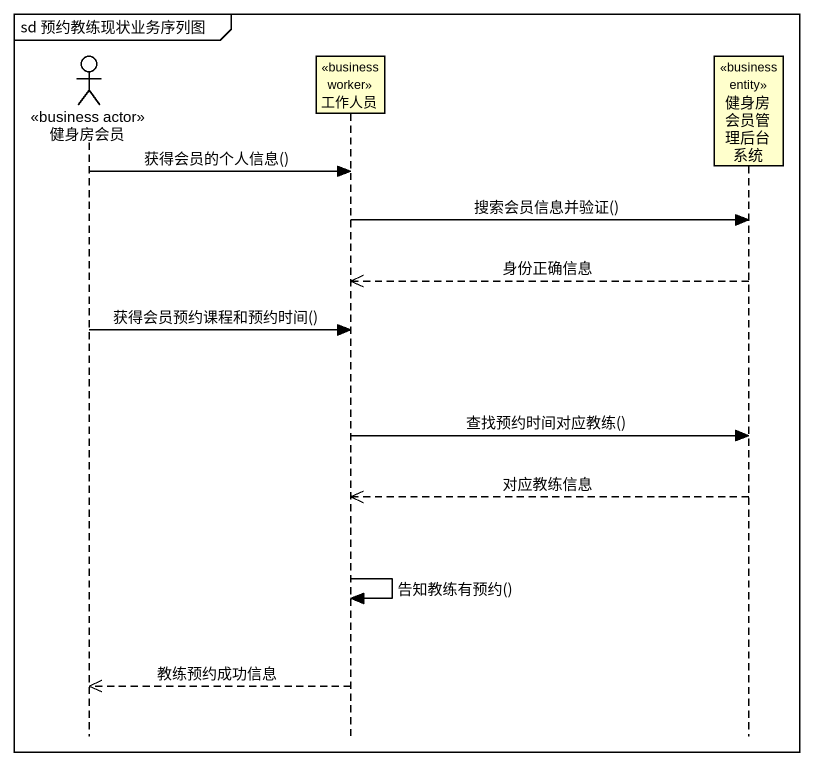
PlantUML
@startuml
mainframe sd 预约教练现状业务序列图
hide footbox
actor 健身房会员 <<business actor>>
participant 工作人员 <<business worker>>
participant 健身房会员管理后台系统 <<business entity>>

健身房会员 -> 工作人员 : 获得会员的个人信息()
工作人员 -> 健身房会员管理后台系统 : 搜索会员信息并验证()
健身房会员管理后台系统 -->> 工作人员 : 身份正确信息
健身房会员 -> 工作人员 : 获得会员预约课程和预约时间()
工作人员 -> 健身房会员管理后台系统 : 查找预约时间对应教练()
健身房会员管理后台系统 -->> 工作人员 : 对应教练信息
工作人员 -> 工作人员 : 告知教练有预约()
工作人员 -->> 健身房会员 : 教练预约成功信息
@enduml
